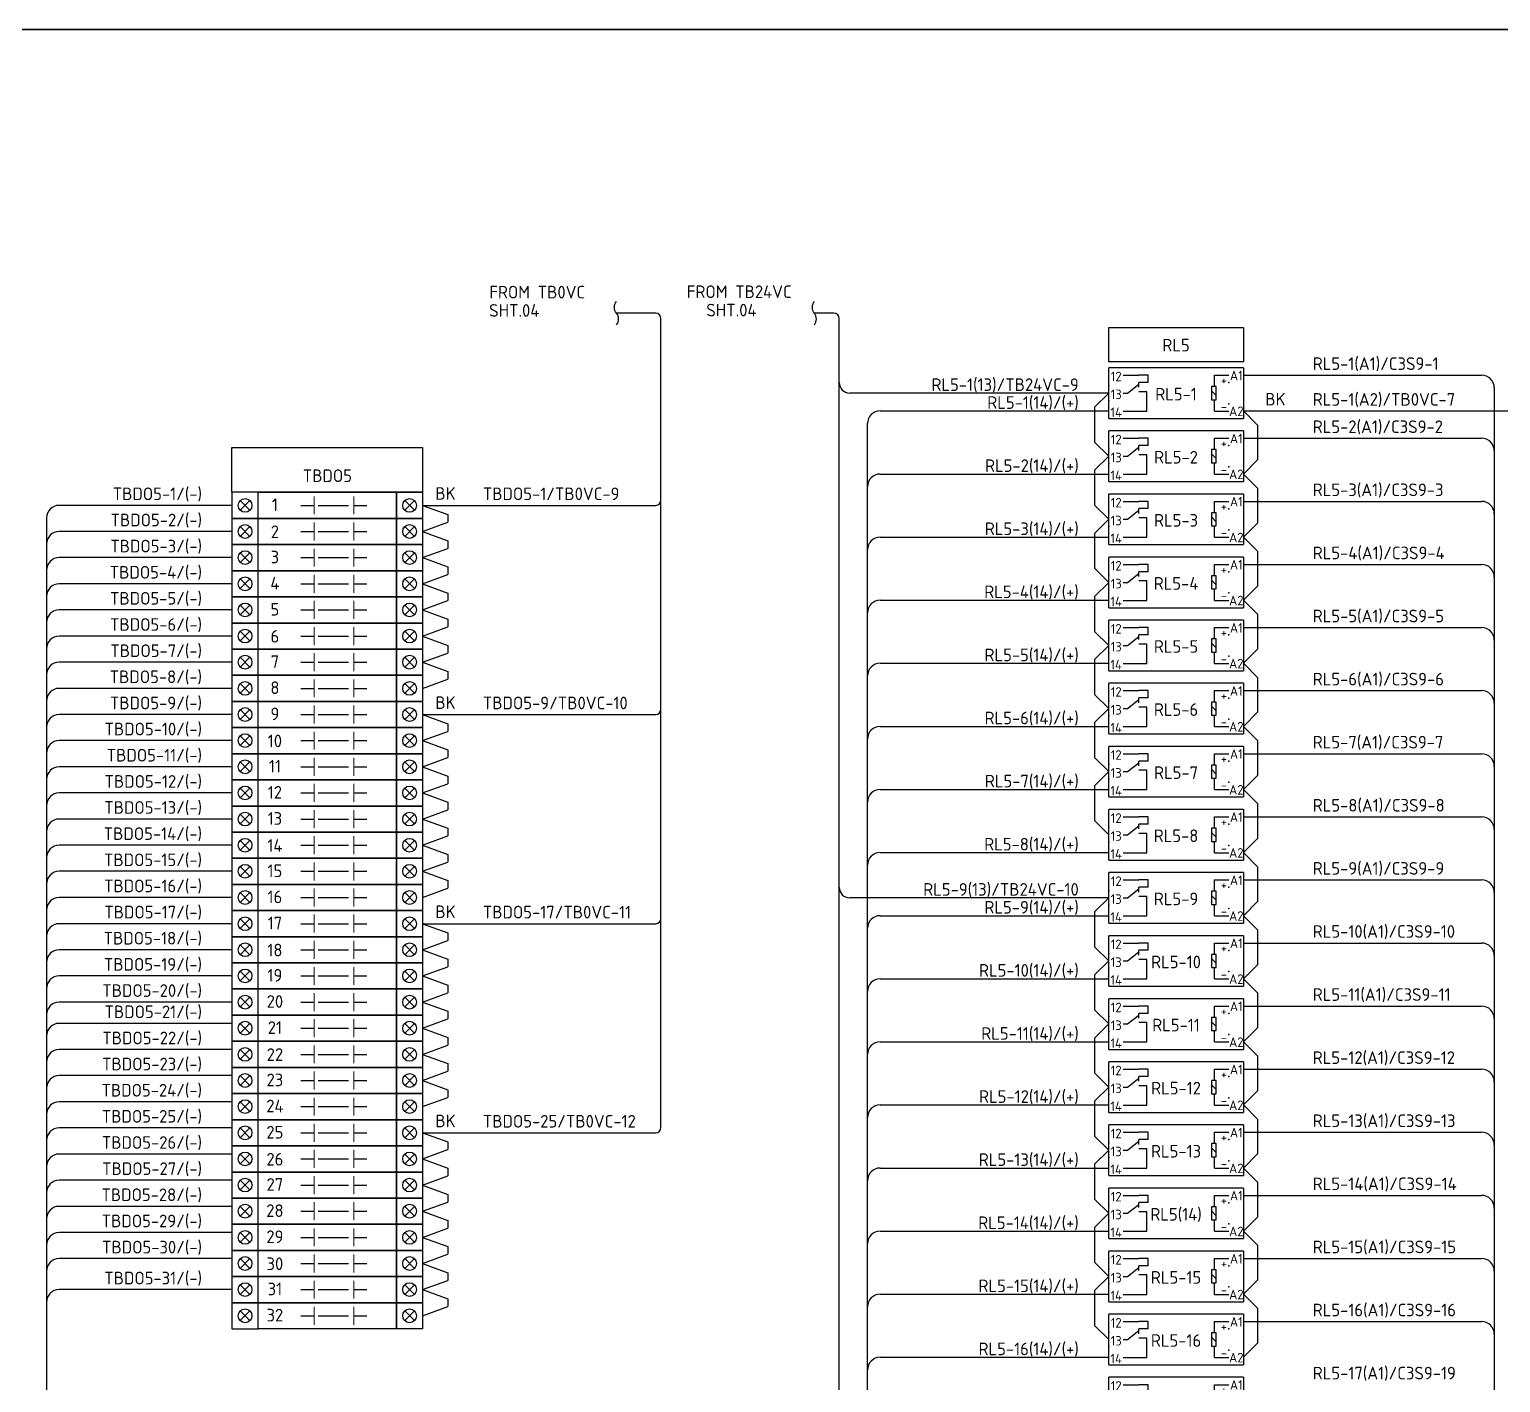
# Model space of a CAD drawing. Header units: inches. Extents: x 579627 to 667544, y 458630 to 507164.
# Drawn here: x 651173 to 652572, y 491325 to 492612 of the extents above; entities that cross this region are included whole.
import ezdxf
from ezdxf.enums import TextEntityAlignment as Align

# ---------------------------------------------------------------- set-up
doc = ezdxf.new("R2010")
doc.units = ezdxf.units.IN
doc.header["$MEASUREMENT"] = 0
doc.layers.add('HELPPOINT', color=7, linetype='Continuous')
doc.layers.add('power', color=7, linetype='Continuous')
doc.styles.add('HTX11', font='O8111901')
doc.styles.add('ISO3098B', font='ISO3098B.shx')

# ---------------------------------------------------------------- blocks, each defined once
blk = doc.blocks.new('TPA')
at = {"layer": 'HELPPOINT', "color": 4, "lineweight": 35}
blk.add_line((562706.8, 505019.3), (567131, 505019.3), dxfattribs=at)
blk.add_line((562706.8, 505019.3), (567131, 505019.3), dxfattribs=at)
at = {"style": 'HTX11'}
for tag, p in [('A', (566704.3, 502037.1)), ('B', (567038.2, 501963.3))]:
    blk.add_attdef(tag, text='', height=16.8, dxfattribs=at).set_placement(p, align=Align.MIDDLE_CENTER)
blk = doc.blocks.new('700RL')
at = {"color": 1}
for p, q in [((625568.7, 491781.9), (625568.7, 491830)), ((625696.8, 491830), (625568.7, 491830)), ((625568.7, 491781.9), (625568.7, 491830)), ((625582.5, 491823), (625597.4, 491823)), ((625606.3, 491823), (625597.4, 491823)), ((625606.3, 491816.1), (625606.3, 491823)), ((625669.2, 491823), (625682.9, 491823)), ((625669.2, 491812.2), (625669.2, 491823)), ((625696.8, 491830), (625696.8, 491781.9)), ((625582.5, 491806), (625586.6, 491806)), ((625586.6, 491806), (625597.4, 491814.5)), ((625606.3, 491816.1), (625597.4, 491816.1)), ((625597.4, 491811.5), (625597.4, 491816.1)), ((625604.9, 491807.3), (625597.4, 491807.3)), ((625604.9, 491788.9), (625604.9, 491807.3)), ((625666.4, 491808.2), (625670.9, 491803.7)), ((625669.2, 491788.9), (625669.2, 491799.7)), ((625568.7, 491781.9), (625696.8, 491781.9)), ((625582.5, 491788.9), (625604.9, 491788.9)), ((625669.2, 491788.9), (625682.9, 491788.9))]:
    blk.add_line(p, q, dxfattribs=at)
blk.add_lwpolyline([(625670.9, 491799.7), (625670.9, 491812.2), (625666.4, 491812.2), (625666.4, 491799.7)], close=True, dxfattribs=at)
for p in [(625568.7, 491813), (625682.9, 491816), (625568.7, 491799), (625682.9, 491795.9)]:
    blk.add_point(p, dxfattribs=at)
at = {"color": 1, "style": 'ISO3098B'}
for s, p in [('12', (625575.8, 491821.8)), ('+', (625678.2, 491818.4)), ('+', (625678.2, 491818.4)), ('A1', (625690, 491822.7)), ('13', (625575.8, 491804.8)), ('14', (625575.8, 491787.8)), ('-', (625678.2, 491793.3)), ('A2', (625690, 491788.7))]:
    blk.add_text(s, height=9.12, dxfattribs=at).set_placement(p, align=Align.MIDDLE)

msp = doc.modelspace()

# ---------------------------------------------------------------- linework, layer by layer
at = {"color": 0}
for p, q in [((651768.3, 492342), (651731, 492342)), ((651773.3, 491567.5), (651773.3, 492337)), ((652327.1, 492249), (652340.5, 492235.6)), ((652327.1, 492249), (652599.6, 492249)), ((652340.5, 492235.6), (652340.5, 492202.4)), ((652327.1, 492189), (652340.5, 492202.4)), ((652327.1, 492189), (652340.5, 492175.6)), ((652340.5, 492175.6), (652340.5, 492142.4)), ((651365.4, 492159.2), (651201.1, 492159.2)), ((651382.5, 492163.8), (651373.2, 492154.6)), ((651373.2, 492163.8), (651382.5, 492154.6)), ((651431, 492159.2), (651443.5, 492159.2)), ((651447.5, 492159.2), (651476.1, 492159.2)), ((651481.1, 492159.2), (651493.6, 492159.2)), ((651529.7, 492163.8), (651538.9, 492154.6)), ((651538.9, 492163.8), (651529.7, 492154.6)), ((651546.7, 492159.2), (651768.3, 492159.2)), ((651546.7, 492159.2), (651570.5, 492150.4)), ((651189.1, 492147.2), (651189.1, 490574.1)), ((651546.7, 492134.4), (651570.5, 492143.2)), ((651570.5, 492150.4), (651570.5, 492143.2)), ((652327.1, 492129), (652340.5, 492142.4)), ((651365.4, 492134.4), (651201.1, 492134.4)), ((651382.5, 492139), (651373.2, 492129.7)), ((651373.2, 492139), (651382.5, 492129.7)), ((651431, 492134.4), (651443.5, 492134.4)), ((651447.5, 492134.4), (651476.1, 492134.4)), ((651481.1, 492134.4), (651493.6, 492134.4)), ((651529.7, 492139), (651538.9, 492129.7)), ((651538.9, 492139), (651529.7, 492129.7)), ((651546.7, 492134.4), (651570.5, 492125.6)), ((651570.5, 492125.6), (651570.5, 492118.3)), ((652327.1, 492129), (652340.5, 492115.6)), ((651382.5, 492114.1), (651373.2, 492104.9)), ((651373.2, 492114.1), (651382.5, 492104.9)), ((651529.7, 492114.1), (651538.9, 492104.9)), ((651538.9, 492114.1), (651529.7, 492104.9)), ((651546.7, 492109.5), (651570.5, 492118.3)), ((652340.5, 492115.6), (652340.5, 492082.4)), ((651365.4, 492109.5), (651201.1, 492109.5)), ((651431, 492109.5), (651443.5, 492109.5)), ((651447.5, 492109.5), (651476.1, 492109.5)), ((651481.1, 492109.5), (651493.6, 492109.5)), ((651546.7, 492109.5), (651570.5, 492100.7)), ((651570.5, 492100.7), (651570.5, 492093.4)), ((651365.4, 492084.6), (651201.1, 492084.6)), ((651382.5, 492089.3), (651373.2, 492080)), ((651373.2, 492089.3), (651382.5, 492080)), ((651431, 492084.6), (651443.5, 492084.6)), ((651447.5, 492084.6), (651476.1, 492084.6)), ((651481.1, 492084.6), (651493.6, 492084.6)), ((651529.7, 492089.3), (651538.9, 492080)), ((651538.9, 492089.3), (651529.7, 492080)), ((651546.7, 492084.6), (651570.5, 492093.4)), ((651546.7, 492084.6), (651570.5, 492075.8)), ((651570.5, 492075.8), (651570.5, 492068.6)), ((652327.1, 492069), (652340.5, 492082.4)), ((651365.4, 492059.8), (651201.1, 492059.8)), ((651382.5, 492064.4), (651373.2, 492055.1)), ((651373.2, 492064.4), (651382.5, 492055.1)), ((651431, 492059.8), (651443.5, 492059.8)), ((651447.5, 492059.8), (651476.1, 492059.8)), ((651481.1, 492059.8), (651493.6, 492059.8)), ((651529.7, 492064.4), (651538.9, 492055.1)), ((651538.9, 492064.4), (651529.7, 492055.1)), ((651546.7, 492059.8), (651570.5, 492068.6)), ((651546.7, 492059.8), (651570.5, 492051)), ((652327.1, 492069), (652340.5, 492055.6)), ((652340.5, 492055.6), (652340.5, 492022.4)), ((651546.7, 492034.9), (651570.5, 492043.7)), ((651570.5, 492051), (651570.5, 492043.7)), ((651365.4, 492034.9), (651201.1, 492034.9)), ((651382.5, 492039.5), (651373.2, 492030.3)), ((651373.2, 492039.5), (651382.5, 492030.3)), ((651431, 492034.9), (651443.5, 492034.9)), ((651447.5, 492034.9), (651476.1, 492034.9)), ((651481.1, 492034.9), (651493.6, 492034.9)), ((651529.7, 492039.5), (651538.9, 492030.3)), ((651538.9, 492039.5), (651529.7, 492030.3)), ((651546.7, 492034.9), (651570.5, 492026.1)), ((651382.5, 492014.7), (651373.2, 492005.4)), ((651373.2, 492014.7), (651382.5, 492005.4)), ((651529.7, 492014.7), (651538.9, 492005.4)), ((651538.9, 492014.7), (651529.7, 492005.4)), ((651546.7, 492010.1), (651570.5, 492018.8)), ((651570.5, 492026.1), (651570.5, 492018.8)), ((652327.1, 492009), (652340.5, 492022.4)), ((651365.4, 492010.1), (651201.1, 492010.1)), ((651431, 492010.1), (651443.5, 492010.1)), ((651447.5, 492010.1), (651476.1, 492010.1)), ((651481.1, 492010.1), (651493.6, 492010.1)), ((651546.7, 492010.1), (651570.5, 492001.3)), ((651570.5, 492001.3), (651570.5, 491994)), ((652327.1, 492009), (652340.5, 491995.6)), ((651382.5, 491989.8), (651373.2, 491980.6)), ((651373.2, 491989.8), (651382.5, 491980.6)), ((651529.7, 491989.8), (651538.9, 491980.6)), ((651538.9, 491989.8), (651529.7, 491980.6)), ((651546.7, 491985.2), (651570.5, 491994)), ((652340.5, 491995.6), (652340.5, 491962.4)), ((651365.4, 491985.2), (651201.1, 491985.2)), ((651431, 491985.2), (651443.5, 491985.2)), ((651447.5, 491985.2), (651476.1, 491985.2)), ((651481.1, 491985.2), (651493.6, 491985.2)), ((651365.4, 491960.3), (651201.1, 491960.3)), ((651382.5, 491965), (651373.2, 491955.7)), ((651373.2, 491965), (651382.5, 491955.7)), ((651431, 491960.3), (651443.5, 491960.3)), ((651447.5, 491960.3), (651476.1, 491960.3)), ((651481.1, 491960.3), (651493.6, 491960.3)), ((651529.7, 491965), (651538.9, 491955.7)), ((651538.9, 491965), (651529.7, 491955.7)), ((651546.7, 491960.3), (651570.5, 491951.5)), ((651546.7, 491960.3), (651768.3, 491960.3)), ((652327.1, 491949), (652340.5, 491962.4)), ((651546.7, 491935.5), (651570.5, 491944.3)), ((651570.5, 491951.5), (651570.5, 491944.3)), ((652327.1, 491949), (652340.5, 491935.6)), ((651365.4, 491935.5), (651201.1, 491935.5)), ((651382.5, 491940.1), (651373.2, 491930.8)), ((651373.2, 491940.1), (651382.5, 491930.8)), ((651431, 491935.5), (651443.5, 491935.5)), ((651447.5, 491935.5), (651476.1, 491935.5)), ((651481.1, 491935.5), (651493.6, 491935.5)), ((651529.7, 491940.1), (651538.9, 491930.8)), ((651538.9, 491940.1), (651529.7, 491930.8)), ((651546.7, 491935.5), (651570.5, 491926.7)), ((652340.5, 491935.6), (652340.5, 491902.4)), ((651546.7, 491910.6), (651570.5, 491919.4)), ((651570.5, 491926.7), (651570.5, 491919.4)), ((651365.4, 491910.6), (651201.1, 491910.6)), ((651382.5, 491915.2), (651373.2, 491906)), ((651373.2, 491915.2), (651382.5, 491906)), ((651431, 491910.6), (651443.5, 491910.6)), ((651447.5, 491910.6), (651476.1, 491910.6)), ((651481.1, 491910.6), (651493.6, 491910.6)), ((651529.7, 491915.2), (651538.9, 491906)), ((651538.9, 491915.2), (651529.7, 491906)), ((651546.7, 491910.6), (651570.5, 491901.8)), ((651570.5, 491901.8), (651570.5, 491894.5)), ((652327.1, 491889), (652340.5, 491902.4)), ((651382.5, 491890.4), (651373.2, 491881.1)), ((651373.2, 491890.4), (651382.5, 491881.1)), ((651529.7, 491890.4), (651538.9, 491881.1)), ((651538.9, 491890.4), (651529.7, 491881.1)), ((651546.7, 491885.7), (651570.5, 491894.5)), ((652327.1, 491889), (652340.5, 491875.6)), ((651365.4, 491885.7), (651201.1, 491885.7)), ((651431, 491885.7), (651443.5, 491885.7)), ((651447.5, 491885.7), (651476.1, 491885.7)), ((651481.1, 491885.7), (651493.6, 491885.7)), ((651546.7, 491885.7), (651570.5, 491877)), ((651570.5, 491877), (651570.5, 491869.7)), ((652340.5, 491875.6), (652340.5, 491842.4)), ((651365.4, 491860.9), (651201.1, 491860.9)), ((651382.5, 491865.5), (651373.2, 491856.3)), ((651373.2, 491865.5), (651382.5, 491856.3)), ((651431, 491860.9), (651443.5, 491860.9)), ((651447.5, 491860.9), (651476.1, 491860.9)), ((651481.1, 491860.9), (651493.6, 491860.9)), ((651529.7, 491865.5), (651538.9, 491856.3)), ((651538.9, 491865.5), (651529.7, 491856.3)), ((651546.7, 491860.9), (651570.5, 491869.7)), ((651546.7, 491860.9), (651570.5, 491852.1)), ((651570.5, 491852.1), (651570.5, 491844.8)), ((651365.4, 491836), (651201.1, 491836)), ((651382.5, 491840.6), (651373.2, 491831.4)), ((651373.2, 491840.6), (651382.5, 491831.4)), ((651431, 491836), (651443.5, 491836)), ((651447.5, 491836), (651476.1, 491836)), ((651481.1, 491836), (651493.6, 491836)), ((651529.7, 491840.6), (651538.9, 491831.4)), ((651538.9, 491840.6), (651529.7, 491831.4)), ((651546.7, 491836), (651570.5, 491844.8)), ((651546.7, 491836), (651570.5, 491827.2)), ((652327.1, 491829), (652340.5, 491842.4)), ((651546.7, 491811.2), (651570.5, 491819.9)), ((651570.5, 491827.2), (651570.5, 491819.9)), ((652327.1, 491829), (652340.5, 491815.6)), ((651365.4, 491811.2), (651201.1, 491811.2)), ((651382.5, 491815.8), (651373.2, 491806.5)), ((651373.2, 491815.8), (651382.5, 491806.5)), ((651431, 491811.2), (651443.5, 491811.2)), ((651447.5, 491811.2), (651476.1, 491811.2)), ((651481.1, 491811.2), (651493.6, 491811.2)), ((651529.7, 491815.8), (651538.9, 491806.5)), ((651538.9, 491815.8), (651529.7, 491806.5)), ((651546.7, 491811.2), (651570.5, 491802.4)), ((652340.5, 491815.6), (652340.5, 491782.4)), ((651382.5, 491790.9), (651373.2, 491781.7)), ((651373.2, 491790.9), (651382.5, 491781.7)), ((651529.7, 491790.9), (651538.9, 491781.7)), ((651538.9, 491790.9), (651529.7, 491781.7)), ((651546.7, 491786.3), (651570.5, 491795.1)), ((651570.5, 491802.4), (651570.5, 491795.1)), ((651365.4, 491786.3), (651201.1, 491786.3)), ((651431, 491786.3), (651443.5, 491786.3)), ((651447.5, 491786.3), (651476.1, 491786.3)), ((651481.1, 491786.3), (651493.6, 491786.3)), ((652327.1, 491769), (652340.5, 491782.4)), ((651382.5, 491766.1), (651373.2, 491756.8)), ((651373.2, 491766.1), (651382.5, 491756.8)), ((651529.7, 491766.1), (651538.9, 491756.8)), ((651538.9, 491766.1), (651529.7, 491756.8)), ((652327.1, 491769), (652340.5, 491755.6)), ((651365.4, 491761.4), (651201.1, 491761.4)), ((651431, 491761.4), (651443.5, 491761.4)), ((651447.5, 491761.4), (651476.1, 491761.4)), ((651481.1, 491761.4), (651493.6, 491761.4)), ((651546.7, 491761.4), (651570.5, 491752.6)), ((651546.7, 491761.4), (651768.3, 491761.4)), ((651570.5, 491752.6), (651570.5, 491745.4)), ((652340.5, 491755.6), (652340.5, 491722.4)), ((651365.4, 491736.6), (651201.1, 491736.6)), ((651382.5, 491741.2), (651373.2, 491731.9)), ((651373.2, 491741.2), (651382.5, 491731.9)), ((651431, 491736.6), (651443.5, 491736.6)), ((651447.5, 491736.6), (651476.1, 491736.6)), ((651481.1, 491736.6), (651493.6, 491736.6)), ((651529.7, 491741.2), (651538.9, 491731.9)), ((651538.9, 491741.2), (651529.7, 491731.9)), ((651546.7, 491736.6), (651570.5, 491745.4)), ((651546.7, 491736.6), (651570.5, 491727.8)), ((651546.7, 491711.7), (651570.5, 491720.5)), ((651570.5, 491727.8), (651570.5, 491720.5)), ((652327.1, 491709), (652340.5, 491722.4)), ((651365.4, 491711.7), (651201.1, 491711.7)), ((651382.5, 491716.3), (651373.2, 491707.1)), ((651373.2, 491716.3), (651382.5, 491707.1)), ((651431, 491711.7), (651443.5, 491711.7)), ((651447.5, 491711.7), (651476.1, 491711.7)), ((651481.1, 491711.7), (651493.6, 491711.7)), ((651529.7, 491716.3), (651538.9, 491707.1)), ((651538.9, 491716.3), (651529.7, 491707.1)), ((651546.7, 491711.7), (651570.5, 491702.9)), ((652327.1, 491709), (652340.5, 491695.6)), ((651546.7, 491686.8), (651570.5, 491695.6)), ((651570.5, 491702.9), (651570.5, 491695.6)), ((652340.5, 491695.6), (652340.5, 491662.4)), ((651365.4, 491686.8), (651201.1, 491686.8)), ((651382.5, 491691.5), (651373.2, 491682.2)), ((651373.2, 491691.5), (651382.5, 491682.2)), ((651431, 491686.8), (651443.5, 491686.8)), ((651447.5, 491686.8), (651476.1, 491686.8)), ((651481.1, 491686.8), (651493.6, 491686.8)), ((651529.7, 491691.5), (651538.9, 491682.2)), ((651538.9, 491691.5), (651529.7, 491682.2)), ((651546.7, 491686.8), (651570.5, 491678.1)), ((651570.5, 491678.1), (651570.5, 491670.8)), ((651365.4, 491666.6), (651201.1, 491666.6)), ((651382.5, 491666.6), (651373.2, 491657.4)), ((651373.2, 491666.6), (651382.5, 491657.4)), ((651529.7, 491666.6), (651538.9, 491657.4)), ((651538.9, 491666.6), (651529.7, 491657.4)), ((651546.7, 491662), (651570.5, 491670.8)), ((651431, 491662), (651443.5, 491662)), ((651447.5, 491662), (651476.1, 491662)), ((651481.1, 491662), (651493.6, 491662)), ((651546.7, 491662), (651570.5, 491653.2)), ((651570.5, 491653.2), (651570.5, 491645.9)), ((652327.1, 491649), (652340.5, 491662.4)), ((651365.4, 491641.8), (651201.1, 491641.8)), ((651382.5, 491641.8), (651373.2, 491632.5)), ((651373.2, 491641.8), (651382.5, 491632.5)), ((651431, 491637.1), (651443.5, 491637.1)), ((651447.5, 491637.1), (651476.1, 491637.1)), ((651481.1, 491637.1), (651493.6, 491637.1)), ((651529.7, 491641.8), (651538.9, 491632.5)), ((651538.9, 491641.8), (651529.7, 491632.5)), ((651546.7, 491637.1), (651570.5, 491645.9)), ((651546.7, 491637.1), (651570.5, 491628.3)), ((652327.1, 491649), (652340.5, 491635.6)), ((651570.5, 491628.3), (651570.5, 491621.1)), ((652340.5, 491635.6), (652340.5, 491602.4)), ((651365.4, 491616.9), (651201.1, 491616.9)), ((651382.5, 491616.9), (651373.2, 491607.6)), ((651373.2, 491616.9), (651382.5, 491607.6)), ((651431, 491612.3), (651443.5, 491612.3)), ((651447.5, 491612.3), (651476.1, 491612.3)), ((651481.1, 491612.3), (651493.6, 491612.3)), ((651529.7, 491616.9), (651538.9, 491607.6)), ((651538.9, 491616.9), (651529.7, 491607.6)), ((651546.7, 491612.3), (651570.5, 491621.1)), ((651546.7, 491612.3), (651570.5, 491603.5)), ((651546.7, 491587.4), (651570.5, 491596.2)), ((651570.5, 491603.5), (651570.5, 491596.2)), ((652327.1, 491589), (652340.5, 491602.4)), ((651365.4, 491592), (651201.1, 491592)), ((651382.5, 491592), (651373.2, 491582.8)), ((651373.2, 491592), (651382.5, 491582.8)), ((651431, 491587.4), (651443.5, 491587.4)), ((651447.5, 491587.4), (651476.1, 491587.4)), ((651481.1, 491587.4), (651493.6, 491587.4)), ((651529.7, 491592), (651538.9, 491582.8)), ((651538.9, 491592), (651529.7, 491582.8)), ((652327.1, 491589), (652340.5, 491575.6)), ((651365.4, 491567.2), (651201.1, 491567.2)), ((651382.5, 491567.2), (651373.2, 491557.9)), ((651373.2, 491567.2), (651382.5, 491557.9)), ((651529.7, 491567.2), (651538.9, 491557.9)), ((651538.9, 491567.2), (651529.7, 491557.9)), ((652340.5, 491575.6), (652340.5, 491542.4)), ((651431, 491562.5), (651443.5, 491562.5)), ((651447.5, 491562.5), (651476.1, 491562.5)), ((651481.1, 491562.5), (651493.6, 491562.5)), ((651546.7, 491562.5), (651570.5, 491553.8)), ((651546.7, 491562.5), (651768.3, 491562.5)), ((651570.5, 491553.8), (651570.5, 491546.5)), ((651365.4, 491542.3), (651201.1, 491542.3)), ((651382.5, 491542.3), (651373.2, 491533.1)), ((651373.2, 491542.3), (651382.5, 491533.1)), ((651529.7, 491542.3), (651538.9, 491533.1)), ((651538.9, 491542.3), (651529.7, 491533.1)), ((651546.7, 491537.7), (651570.5, 491546.5)), ((652327.1, 491529), (652340.5, 491542.4)), ((651431, 491537.7), (651443.5, 491537.7)), ((651447.5, 491537.7), (651476.1, 491537.7)), ((651481.1, 491537.7), (651493.6, 491537.7)), ((651546.7, 491537.7), (651570.5, 491528.9)), ((651570.5, 491528.9), (651570.5, 491521.6)), ((652327.1, 491529), (652340.5, 491515.6)), ((651365.4, 491517.4), (651201.1, 491517.4)), ((651382.5, 491517.4), (651373.2, 491508.2)), ((651373.2, 491517.4), (651382.5, 491508.2)), ((651431, 491512.8), (651443.5, 491512.8)), ((651447.5, 491512.8), (651476.1, 491512.8)), ((651481.1, 491512.8), (651493.6, 491512.8)), ((651529.7, 491517.4), (651538.9, 491508.2)), ((651538.9, 491517.4), (651529.7, 491508.2)), ((651546.7, 491512.8), (651570.5, 491521.6)), ((651546.7, 491512.8), (651570.5, 491504)), ((652340.5, 491515.6), (652340.5, 491482.4)), ((651546.7, 491488), (651570.5, 491496.7)), ((651570.5, 491504), (651570.5, 491496.7)), ((651365.4, 491492.6), (651201.1, 491492.6)), ((651382.5, 491492.6), (651373.2, 491483.3)), ((651373.2, 491492.6), (651382.5, 491483.3)), ((651431, 491488), (651443.5, 491488)), ((651447.5, 491488), (651476.1, 491488)), ((651481.1, 491488), (651493.6, 491488)), ((651529.7, 491492.6), (651538.9, 491483.3)), ((651538.9, 491492.6), (651529.7, 491483.3)), ((651546.7, 491488), (651570.5, 491479.2)), ((652327.1, 491469), (652340.5, 491482.4)), ((651546.7, 491463.1), (651570.5, 491471.9)), ((651570.5, 491479.2), (651570.5, 491471.9)), ((652327.1, 491469), (652340.5, 491455.6)), ((651365.4, 491467.7), (651201.1, 491467.7)), ((651382.5, 491467.7), (651373.2, 491458.5)), ((651373.2, 491467.7), (651382.5, 491458.5)), ((651431, 491463.1), (651443.5, 491463.1)), ((651447.5, 491463.1), (651476.1, 491463.1)), ((651481.1, 491463.1), (651493.6, 491463.1)), ((651529.7, 491467.7), (651538.9, 491458.5)), ((651538.9, 491467.7), (651529.7, 491458.5)), ((651546.7, 491463.1), (651570.5, 491454.3)), ((651570.5, 491454.3), (651570.5, 491447)), ((652340.5, 491455.6), (652340.5, 491422.4)), ((651365.4, 491442.9), (651201.1, 491442.9)), ((651382.5, 491442.9), (651373.2, 491433.6)), ((651373.2, 491442.9), (651382.5, 491433.6)), ((651529.7, 491442.9), (651538.9, 491433.6)), ((651538.9, 491442.9), (651529.7, 491433.6)), ((651546.7, 491438.2), (651570.5, 491447)), ((651431, 491438.2), (651443.5, 491438.2)), ((651447.5, 491438.2), (651476.1, 491438.2)), ((651481.1, 491438.2), (651493.6, 491438.2)), ((651546.7, 491438.2), (651570.5, 491429.4)), ((651570.5, 491429.4), (651570.5, 491422.2)), ((651365.4, 491413.4), (651201.1, 491413.4)), ((651382.5, 491418), (651373.2, 491408.7)), ((651373.2, 491418), (651382.5, 491408.7)), ((651431, 491413.4), (651443.5, 491413.4)), ((651447.5, 491413.4), (651476.1, 491413.4)), ((651481.1, 491413.4), (651493.6, 491413.4)), ((651529.7, 491418), (651538.9, 491408.7)), ((651538.9, 491418), (651529.7, 491408.7)), ((651546.7, 491413.4), (651570.5, 491422.2)), ((651546.7, 491413.4), (651570.5, 491404.6)), ((652327.1, 491409), (652340.5, 491422.4)), ((651570.5, 491404.6), (651570.5, 491397.3)), ((652327.1, 491409), (652340.5, 491395.6)), ((651382.5, 491393.1), (651373.2, 491383.9)), ((651373.2, 491393.1), (651382.5, 491383.9)), ((651431, 491388.5), (651443.5, 491388.5)), ((651447.5, 491388.5), (651476.1, 491388.5)), ((651481.1, 491388.5), (651493.6, 491388.5)), ((651529.7, 491393.1), (651538.9, 491383.9)), ((651538.9, 491393.1), (651529.7, 491383.9)), ((651546.7, 491388.5), (651570.5, 491397.3)), ((652340.5, 491395.6), (652340.5, 491362.4)), ((652327.1, 491349), (652340.5, 491362.4))]:
    msp.add_line(p, q, dxfattribs=at)
at = {"color": 1}
for p, q in [((651937.8, 492342), (651919.2, 492342)), ((651942.8, 492276), (651942.8, 492337)), ((651942.8, 490836), (651942.8, 492337)), ((652199.1, 492266), (651952.8, 492266)), ((652199.1, 492266), (652185.7, 492252.6)), ((652185.7, 492252.6), (652185.7, 492219.4)), ((652199.1, 492206), (652185.7, 492219.4)), ((652199.1, 492206), (652185.7, 492192.6)), ((652185.7, 492192.6), (652185.7, 492159.4)), ((652199.1, 492146), (652185.7, 492159.4)), ((652199.1, 492146), (652185.7, 492132.6)), ((652185.7, 492132.6), (652185.7, 492099.4)), ((652199.1, 492086), (652185.7, 492099.4)), ((652199.1, 492086), (652185.7, 492072.6)), ((652185.7, 492072.6), (652185.7, 492039.4)), ((652199.1, 492026), (652185.7, 492039.4)), ((652199.1, 492026), (652185.7, 492012.6)), ((652185.7, 492012.6), (652185.7, 491979.4)), ((652199.1, 491966), (652185.7, 491979.4)), ((652199.1, 491966), (652185.7, 491952.6)), ((652185.7, 491952.6), (652185.7, 491919.4)), ((652199.1, 491906), (652185.7, 491919.4)), ((652199.1, 491906), (652185.7, 491892.6)), ((652185.7, 491892.6), (652185.7, 491859.4)), ((652199.1, 491846), (652185.7, 491859.4)), ((652199.1, 491786), (651952.8, 491786)), ((652199.1, 491786), (652185.7, 491772.6)), ((652185.7, 491772.6), (652185.7, 491739.4)), ((652199.1, 491726), (652185.7, 491739.4)), ((652199.1, 491726), (652185.7, 491712.6)), ((652185.7, 491712.6), (652185.7, 491679.4)), ((652199.1, 491666), (652185.7, 491679.4)), ((652199.1, 491666), (652185.7, 491652.6)), ((652185.7, 491652.6), (652185.7, 491619.4)), ((652199.1, 491606), (652185.7, 491619.4)), ((652199.1, 491606), (652185.7, 491592.6)), ((652185.7, 491592.6), (652185.7, 491559.4)), ((652199.1, 491546), (652185.7, 491559.4)), ((652199.1, 491546), (652185.7, 491532.6)), ((652185.7, 491532.6), (652185.7, 491499.4)), ((652199.1, 491486), (652185.7, 491499.4)), ((652199.1, 491486), (652185.7, 491472.6)), ((652185.7, 491472.6), (652185.7, 491439.4)), ((652199.1, 491426), (652185.7, 491439.4)), ((652199.1, 491426), (652185.7, 491412.6)), ((652185.7, 491412.6), (652185.7, 491379.4)), ((652199.1, 491366), (652185.7, 491379.4))]:
    msp.add_line(p, q, dxfattribs=at)
at = {"color": 4}
for p, q in [((652327.1, 492283), (652553.7, 492283)), ((652565.7, 492271), (652565.7, 490282.1)), ((651981.7, 492249), (652199.1, 492249)), ((651969.7, 490282.1), (651969.7, 492237)), ((652327.1, 492223), (652553.7, 492223)), ((651981.7, 492189), (652199.1, 492189)), ((652327.1, 492163), (652553.7, 492163)), ((651981.7, 492129), (652199.1, 492129)), ((652327.1, 492103), (652553.7, 492103)), ((651981.7, 492069), (652199.1, 492069)), ((652327.1, 492043), (652553.7, 492043)), ((651981.7, 492009), (652199.1, 492009)), ((652327.1, 491983), (652553.7, 491983)), ((651981.7, 491949), (652199.1, 491949)), ((652327.1, 491923), (652553.7, 491923)), ((651981.7, 491889), (652199.1, 491889)), ((652327.1, 491863), (652553.7, 491863)), ((651981.7, 491829), (652199.1, 491829)), ((652327.1, 491803), (652553.7, 491803)), ((651981.7, 491769), (652199.1, 491769)), ((652327.1, 491743), (652553.7, 491743)), ((651981.7, 491709), (652199.1, 491709)), ((652327.1, 491683), (652553.7, 491683)), ((651981.7, 491649), (652199.1, 491649)), ((652327.1, 491623), (652553.7, 491623)), ((651981.7, 491589), (652199.1, 491589)), ((652327.1, 491563), (652553.7, 491563)), ((651981.7, 491529), (652199.1, 491529)), ((652327.1, 491503), (652553.7, 491503)), ((651981.7, 491469), (652199.1, 491469)), ((652327.1, 491443), (652553.7, 491443)), ((651981.7, 491409), (652199.1, 491409)), ((652327.1, 491383), (652553.7, 491383)), ((651981.7, 491349), (652199.1, 491349))]:
    msp.add_line(p, q, dxfattribs=at)
at = {"color": 0, "lineweight": 9}
for p, q in [((651443.5, 492150.7), (651443.5, 492167.8)), ((651481.1, 492150.7), (651481.1, 492167.8)), ((651443.5, 492125.8), (651443.5, 492142.9)), ((651481.1, 492125.8), (651481.1, 492142.9)), ((651443.5, 492101), (651443.5, 492118)), ((651481.1, 492101), (651481.1, 492118)), ((651443.5, 492076.1), (651443.5, 492093.2)), ((651481.1, 492076.1), (651481.1, 492093.2)), ((651443.5, 492051.2), (651443.5, 492068.3)), ((651481.1, 492051.2), (651481.1, 492068.3)), ((651443.5, 492026.4), (651443.5, 492043.4)), ((651481.1, 492026.4), (651481.1, 492043.4)), ((651443.5, 492001.5), (651443.5, 492018.6)), ((651481.1, 492001.5), (651481.1, 492018.6)), ((651443.5, 491976.7), (651443.5, 491993.7)), ((651481.1, 491976.7), (651481.1, 491993.7)), ((651443.5, 491951.8), (651443.5, 491968.9)), ((651481.1, 491951.8), (651481.1, 491968.9)), ((651443.5, 491926.9), (651443.5, 491944)), ((651481.1, 491926.9), (651481.1, 491944)), ((651443.5, 491902.1), (651443.5, 491919.1)), ((651481.1, 491902.1), (651481.1, 491919.1)), ((651443.5, 491877.2), (651443.5, 491894.3)), ((651481.1, 491877.2), (651481.1, 491894.3)), ((651443.5, 491852.3), (651443.5, 491869.4)), ((651481.1, 491852.3), (651481.1, 491869.4)), ((651443.5, 491827.5), (651443.5, 491844.6)), ((651481.1, 491827.5), (651481.1, 491844.6)), ((651443.5, 491802.6), (651443.5, 491819.7)), ((651481.1, 491802.6), (651481.1, 491819.7)), ((651443.5, 491777.8), (651443.5, 491794.8)), ((651481.1, 491777.8), (651481.1, 491794.8)), ((651443.5, 491752.9), (651443.5, 491770)), ((651481.1, 491752.9), (651481.1, 491770)), ((651443.5, 491728), (651443.5, 491745.1)), ((651481.1, 491728), (651481.1, 491745.1)), ((651443.5, 491703.2), (651443.5, 491720.2)), ((651481.1, 491703.2), (651481.1, 491720.2)), ((651443.5, 491678.3), (651443.5, 491695.4)), ((651481.1, 491678.3), (651481.1, 491695.4)), ((651443.5, 491653.5), (651443.5, 491670.5)), ((651481.1, 491653.5), (651481.1, 491670.5)), ((651443.5, 491628.6), (651443.5, 491645.7)), ((651481.1, 491628.6), (651481.1, 491645.7)), ((651443.5, 491603.7), (651443.5, 491620.8)), ((651481.1, 491603.7), (651481.1, 491620.8)), ((651443.5, 491578.9), (651443.5, 491595.9)), ((651481.1, 491578.9), (651481.1, 491595.9)), ((651443.5, 491554), (651443.5, 491571.1)), ((651481.1, 491554), (651481.1, 491571.1)), ((651443.5, 491529.1), (651443.5, 491546.2)), ((651481.1, 491529.1), (651481.1, 491546.2)), ((651443.5, 491504.3), (651443.5, 491521.3)), ((651481.1, 491504.3), (651481.1, 491521.3)), ((651443.5, 491479.4), (651443.5, 491496.5)), ((651481.1, 491479.4), (651481.1, 491496.5)), ((651443.5, 491454.6), (651443.5, 491471.6)), ((651481.1, 491454.6), (651481.1, 491471.6)), ((651443.5, 491429.7), (651443.5, 491446.8)), ((651481.1, 491429.7), (651481.1, 491446.8)), ((651443.5, 491404.8), (651443.5, 491421.9)), ((651481.1, 491404.8), (651481.1, 491421.9)), ((651443.5, 491380), (651443.5, 491397)), ((651481.1, 491380), (651481.1, 491397))]:
    msp.add_line(p, q, dxfattribs=at)
at = {"color": 0}
msp.add_lwpolyline([(651731, 492330.9, 0.351), (651731, 492342, -0.351), (651731, 492353.1, 2.081666)], format="xyb", dxfattribs=at)
at = {"color": 1}
msp.add_lwpolyline([(651919.2, 492330.9, 0.351), (651919.2, 492342, -0.351), (651919.2, 492353.1, 2.081666)], format="xyb", dxfattribs=at)
at = {"color": 2}
msp.add_lwpolyline([(652199.1, 492328.5), (652327.1, 492328.5), (652327.1, 492295.8), (652199.1, 492295.8)], close=True, dxfattribs=at)
at = {"color": 4}
msp.add_lwpolyline([(651365.4, 492214.1), (651546.7, 492214.1), (651546.7, 492171.7), (651365.4, 492171.7)], close=True, dxfattribs=at)
at = {"color": 0}
for points in [[(651390.3, 492171.7), (651365.4, 492171.7), (651365.4, 492146.8), (651390.3, 492146.8)], [(651390.3, 492171.7), (651521.9, 492171.7), (651521.9, 492146.8), (651390.3, 492146.8)], [(651521.9, 492171.7), (651546.7, 492171.7), (651546.7, 492146.8), (651521.9, 492146.8)], [(651390.3, 492146.8), (651365.4, 492146.8), (651365.4, 492121.9), (651390.3, 492121.9)], [(651390.3, 492146.8), (651521.9, 492146.8), (651521.9, 492121.9), (651390.3, 492121.9)], [(651521.9, 492146.8), (651546.7, 492146.8), (651546.7, 492121.9), (651521.9, 492121.9)], [(651390.3, 492121.9), (651365.4, 492121.9), (651365.4, 492097.1), (651390.3, 492097.1)], [(651390.3, 492121.9), (651521.9, 492121.9), (651521.9, 492097.1), (651390.3, 492097.1)], [(651521.9, 492121.9), (651546.7, 492121.9), (651546.7, 492097.1), (651521.9, 492097.1)], [(651390.3, 492097.1), (651365.4, 492097.1), (651365.4, 492072.2), (651390.3, 492072.2)], [(651390.3, 492097.1), (651521.9, 492097.1), (651521.9, 492072.2), (651390.3, 492072.2)], [(651521.9, 492097.1), (651546.7, 492097.1), (651546.7, 492072.2), (651521.9, 492072.2)], [(651390.3, 492072.2), (651365.4, 492072.2), (651365.4, 492047.3), (651390.3, 492047.3)], [(651390.3, 492072.2), (651521.9, 492072.2), (651521.9, 492047.3), (651390.3, 492047.3)], [(651521.9, 492072.2), (651546.7, 492072.2), (651546.7, 492047.3), (651521.9, 492047.3)], [(651390.3, 492047.3), (651365.4, 492047.3), (651365.4, 492022.5), (651390.3, 492022.5)], [(651390.3, 492047.3), (651521.9, 492047.3), (651521.9, 492022.5), (651390.3, 492022.5)], [(651521.9, 492047.3), (651546.7, 492047.3), (651546.7, 492022.5), (651521.9, 492022.5)], [(651390.3, 492022.5), (651365.4, 492022.5), (651365.4, 491997.6), (651390.3, 491997.6)], [(651390.3, 492022.5), (651521.9, 492022.5), (651521.9, 491997.6), (651390.3, 491997.6)], [(651521.9, 492022.5), (651546.7, 492022.5), (651546.7, 491997.6), (651521.9, 491997.6)], [(651390.3, 491997.6), (651365.4, 491997.6), (651365.4, 491972.8), (651390.3, 491972.8)], [(651390.3, 491997.6), (651521.9, 491997.6), (651521.9, 491972.8), (651390.3, 491972.8)], [(651521.9, 491997.6), (651546.7, 491997.6), (651546.7, 491972.8), (651521.9, 491972.8)], [(651390.3, 491972.8), (651365.4, 491972.8), (651365.4, 491947.9), (651390.3, 491947.9)], [(651390.3, 491972.8), (651521.9, 491972.8), (651521.9, 491947.9), (651390.3, 491947.9)], [(651521.9, 491972.8), (651546.7, 491972.8), (651546.7, 491947.9), (651521.9, 491947.9)], [(651390.3, 491947.9), (651365.4, 491947.9), (651365.4, 491923), (651390.3, 491923)], [(651390.3, 491947.9), (651521.9, 491947.9), (651521.9, 491923), (651390.3, 491923)], [(651521.9, 491947.9), (651546.7, 491947.9), (651546.7, 491923), (651521.9, 491923)], [(651390.3, 491923), (651365.4, 491923), (651365.4, 491898.2), (651390.3, 491898.2)], [(651390.3, 491923), (651521.9, 491923), (651521.9, 491898.2), (651390.3, 491898.2)], [(651521.9, 491923), (651546.7, 491923), (651546.7, 491898.2), (651521.9, 491898.2)], [(651390.3, 491898.2), (651365.4, 491898.2), (651365.4, 491873.3), (651390.3, 491873.3)], [(651390.3, 491898.2), (651521.9, 491898.2), (651521.9, 491873.3), (651390.3, 491873.3)], [(651521.9, 491898.2), (651546.7, 491898.2), (651546.7, 491873.3), (651521.9, 491873.3)], [(651390.3, 491873.3), (651365.4, 491873.3), (651365.4, 491848.5), (651390.3, 491848.5)], [(651390.3, 491873.3), (651521.9, 491873.3), (651521.9, 491848.5), (651390.3, 491848.5)], [(651521.9, 491873.3), (651546.7, 491873.3), (651546.7, 491848.5), (651521.9, 491848.5)], [(651390.3, 491848.5), (651365.4, 491848.5), (651365.4, 491823.6), (651390.3, 491823.6)], [(651390.3, 491848.5), (651521.9, 491848.5), (651521.9, 491823.6), (651390.3, 491823.6)], [(651521.9, 491848.5), (651546.7, 491848.5), (651546.7, 491823.6), (651521.9, 491823.6)], [(651390.3, 491823.6), (651365.4, 491823.6), (651365.4, 491798.7), (651390.3, 491798.7)], [(651390.3, 491823.6), (651521.9, 491823.6), (651521.9, 491798.7), (651390.3, 491798.7)], [(651521.9, 491823.6), (651546.7, 491823.6), (651546.7, 491798.7), (651521.9, 491798.7)], [(651390.3, 491798.7), (651365.4, 491798.7), (651365.4, 491773.9), (651390.3, 491773.9)], [(651390.3, 491798.7), (651521.9, 491798.7), (651521.9, 491773.9), (651390.3, 491773.9)], [(651521.9, 491798.7), (651546.7, 491798.7), (651546.7, 491773.9), (651521.9, 491773.9)], [(651390.3, 491773.9), (651365.4, 491773.9), (651365.4, 491749), (651390.3, 491749)], [(651390.3, 491773.9), (651521.9, 491773.9), (651521.9, 491749), (651390.3, 491749)], [(651521.9, 491773.9), (651546.7, 491773.9), (651546.7, 491749), (651521.9, 491749)], [(651390.3, 491749), (651365.4, 491749), (651365.4, 491724.1), (651390.3, 491724.1)], [(651390.3, 491749), (651521.9, 491749), (651521.9, 491724.1), (651390.3, 491724.1)], [(651521.9, 491749), (651546.7, 491749), (651546.7, 491724.1), (651521.9, 491724.1)], [(651390.3, 491724.1), (651365.4, 491724.1), (651365.4, 491699.3), (651390.3, 491699.3)], [(651390.3, 491724.1), (651521.9, 491724.1), (651521.9, 491699.3), (651390.3, 491699.3)], [(651521.9, 491724.1), (651546.7, 491724.1), (651546.7, 491699.3), (651521.9, 491699.3)], [(651390.3, 491699.3), (651365.4, 491699.3), (651365.4, 491674.4), (651390.3, 491674.4)], [(651390.3, 491699.3), (651521.9, 491699.3), (651521.9, 491674.4), (651390.3, 491674.4)], [(651521.9, 491699.3), (651546.7, 491699.3), (651546.7, 491674.4), (651521.9, 491674.4)], [(651390.3, 491674.4), (651365.4, 491674.4), (651365.4, 491649.6), (651390.3, 491649.6)], [(651390.3, 491674.4), (651521.9, 491674.4), (651521.9, 491649.6), (651390.3, 491649.6)], [(651521.9, 491674.4), (651546.7, 491674.4), (651546.7, 491649.6), (651521.9, 491649.6)], [(651390.3, 491649.6), (651365.4, 491649.6), (651365.4, 491624.7), (651390.3, 491624.7)], [(651390.3, 491649.6), (651521.9, 491649.6), (651521.9, 491624.7), (651390.3, 491624.7)], [(651521.9, 491649.6), (651546.7, 491649.6), (651546.7, 491624.7), (651521.9, 491624.7)], [(651390.3, 491624.7), (651365.4, 491624.7), (651365.4, 491599.8), (651390.3, 491599.8)], [(651390.3, 491624.7), (651521.9, 491624.7), (651521.9, 491599.8), (651390.3, 491599.8)], [(651521.9, 491624.7), (651546.7, 491624.7), (651546.7, 491599.8), (651521.9, 491599.8)], [(651390.3, 491599.8), (651365.4, 491599.8), (651365.4, 491575), (651390.3, 491575)], [(651390.3, 491599.8), (651521.9, 491599.8), (651521.9, 491575), (651390.3, 491575)], [(651521.9, 491599.8), (651546.7, 491599.8), (651546.7, 491575), (651521.9, 491575)], [(651390.3, 491575), (651365.4, 491575), (651365.4, 491550.1), (651390.3, 491550.1)], [(651390.3, 491575), (651521.9, 491575), (651521.9, 491550.1), (651390.3, 491550.1)], [(651521.9, 491575), (651546.7, 491575), (651546.7, 491550.1), (651521.9, 491550.1)], [(651390.3, 491550.1), (651365.4, 491550.1), (651365.4, 491525.2), (651390.3, 491525.2)], [(651390.3, 491550.1), (651521.9, 491550.1), (651521.9, 491525.2), (651390.3, 491525.2)], [(651521.9, 491550.1), (651546.7, 491550.1), (651546.7, 491525.2), (651521.9, 491525.2)], [(651390.3, 491525.2), (651365.4, 491525.2), (651365.4, 491500.4), (651390.3, 491500.4)], [(651390.3, 491525.2), (651521.9, 491525.2), (651521.9, 491500.4), (651390.3, 491500.4)], [(651521.9, 491525.2), (651546.7, 491525.2), (651546.7, 491500.4), (651521.9, 491500.4)], [(651390.3, 491500.4), (651365.4, 491500.4), (651365.4, 491475.5), (651390.3, 491475.5)], [(651390.3, 491500.4), (651521.9, 491500.4), (651521.9, 491475.5), (651390.3, 491475.5)], [(651521.9, 491500.4), (651546.7, 491500.4), (651546.7, 491475.5), (651521.9, 491475.5)], [(651390.3, 491475.5), (651365.4, 491475.5), (651365.4, 491450.7), (651390.3, 491450.7)], [(651390.3, 491475.5), (651521.9, 491475.5), (651521.9, 491450.7), (651390.3, 491450.7)], [(651521.9, 491475.5), (651546.7, 491475.5), (651546.7, 491450.7), (651521.9, 491450.7)], [(651390.3, 491450.7), (651365.4, 491450.7), (651365.4, 491425.8), (651390.3, 491425.8)], [(651390.3, 491450.7), (651521.9, 491450.7), (651521.9, 491425.8), (651390.3, 491425.8)], [(651521.9, 491450.7), (651546.7, 491450.7), (651546.7, 491425.8), (651521.9, 491425.8)], [(651390.3, 491425.8), (651365.4, 491425.8), (651365.4, 491400.9), (651390.3, 491400.9)], [(651390.3, 491425.8), (651521.9, 491425.8), (651521.9, 491400.9), (651390.3, 491400.9)], [(651521.9, 491425.8), (651546.7, 491425.8), (651546.7, 491400.9), (651521.9, 491400.9)], [(651390.3, 491400.9), (651365.4, 491400.9), (651365.4, 491376.1), (651390.3, 491376.1)], [(651390.3, 491400.9), (651521.9, 491400.9), (651521.9, 491376.1), (651390.3, 491376.1)], [(651521.9, 491400.9), (651546.7, 491400.9), (651546.7, 491376.1), (651521.9, 491376.1)]]:
    msp.add_lwpolyline(points, close=True, dxfattribs=at)
for centre in [(651377.8, 492159.2), (651534.3, 492159.2), (651377.8, 492134.4), (651534.3, 492134.4), (651377.8, 492109.5), (651534.3, 492109.5), (651377.8, 492084.6), (651534.3, 492084.6), (651377.8, 492059.8), (651534.3, 492059.8), (651377.8, 492034.9), (651534.3, 492034.9), (651377.8, 492010.1), (651534.3, 492010.1), (651377.8, 491985.2), (651534.3, 491985.2), (651377.8, 491960.3), (651534.3, 491960.3), (651377.8, 491935.5), (651534.3, 491935.5), (651377.8, 491910.6), (651534.3, 491910.6), (651377.8, 491885.7), (651534.3, 491885.7), (651377.8, 491860.9), (651534.3, 491860.9), (651377.8, 491836), (651534.3, 491836), (651377.8, 491811.2), (651534.3, 491811.2), (651377.8, 491786.3), (651534.3, 491786.3), (651377.8, 491761.4), (651534.3, 491761.4), (651377.8, 491736.6), (651534.3, 491736.6), (651377.8, 491711.7), (651534.3, 491711.7), (651377.8, 491686.8), (651534.3, 491686.8), (651377.8, 491662), (651534.3, 491662), (651377.8, 491637.1), (651534.3, 491637.1), (651377.8, 491612.3), (651534.3, 491612.3), (651377.8, 491587.4), (651534.3, 491587.4), (651377.8, 491562.5), (651534.3, 491562.5), (651377.8, 491537.7), (651534.3, 491537.7), (651377.8, 491512.8), (651534.3, 491512.8), (651377.8, 491488), (651534.3, 491488), (651377.8, 491463.1), (651534.3, 491463.1), (651377.8, 491438.2), (651534.3, 491438.2), (651377.8, 491413.4), (651534.3, 491413.4), (651377.8, 491388.5), (651534.3, 491388.5)]:
    msp.add_circle(centre, 6.54, dxfattribs=at)
for centre, radius, start, end in [((651768.3, 492337), 5, 0, 90), ((651201.1, 492147.2), 12, 90, 180), ((651768.3, 492164.2), 5, 270, 0), ((651201.1, 492122.4), 12, 90, 180), ((651201.1, 492097.5), 12, 90, 180), ((651201.1, 492072.6), 12, 90, 180), ((651201.1, 492047.8), 12, 90, 180), ((651201.1, 492022.9), 12, 90, 180), ((651201.1, 491998.1), 12, 90, 180), ((651201.1, 491973.2), 12, 90, 180), ((651201.1, 491948.3), 12, 90, 180), ((651768.3, 491965.3), 5, 270, 0), ((651201.1, 491923.5), 12, 90, 180), ((651201.1, 491898.6), 12, 90, 180), ((651201.1, 491873.7), 12, 90, 180), ((651201.1, 491848.9), 12, 90, 180), ((651201.1, 491824), 12, 90, 180), ((651201.1, 491799.2), 12, 90, 180), ((651201.1, 491774.3), 12, 90, 180), ((651768.3, 491766.4), 5, 270, 0), ((651201.1, 491749.4), 12, 90, 180), ((651201.1, 491724.6), 12, 90, 180), ((651201.1, 491699.7), 12, 90, 180), ((651201.1, 491674.8), 12, 90, 180), ((651201.1, 491654.6), 12, 90, 180), ((651201.1, 491629.8), 12, 90, 180), ((651201.1, 491604.9), 12, 90, 180), ((651201.1, 491580), 12, 90, 180), ((651201.1, 491555.2), 12, 90, 180), ((651768.3, 491567.5), 5, 270, 0), ((651201.1, 491530.3), 12, 90, 180), ((651201.1, 491505.4), 12, 90, 180), ((651201.1, 491480.6), 12, 90, 180), ((651201.1, 491455.7), 12, 90, 180), ((651201.1, 491430.9), 12, 90, 180), ((651201.1, 491401.4), 12, 90, 180)]:
    msp.add_arc(centre, radius, start, end, dxfattribs=at)
at = {"color": 1}
for centre, radius, start, end in [((651937.8, 492337), 5, 0, 90), ((651952.8, 492276), 10, 180, 270), ((651952.8, 491796), 10, 180, 270)]:
    msp.add_arc(centre, radius, start, end, dxfattribs=at)
at = {"color": 4}
for centre, start, end in [((652553.7, 492271), 0, 90), ((651981.7, 492237), 90, 180), ((652553.7, 492211), 0, 90), ((651981.7, 492177), 90, 180), ((652553.7, 492151), 0, 90), ((651981.7, 492117), 90, 180), ((652553.7, 492091), 0, 90), ((651981.7, 492057), 90, 180), ((652553.7, 492031), 0, 90), ((651981.7, 491997), 90, 180), ((652553.7, 491971), 0, 90), ((651981.7, 491937), 90, 180), ((652553.7, 491911), 0, 90), ((651981.7, 491877), 90, 180), ((652553.7, 491851), 0, 90), ((651981.7, 491817), 90, 180), ((652553.7, 491791), 0, 90), ((651981.7, 491757), 90, 180), ((652553.7, 491731), 0, 90), ((651981.7, 491697), 90, 180), ((652553.7, 491671), 0, 90), ((651981.7, 491637), 90, 180), ((652553.7, 491611), 0, 90), ((651981.7, 491577), 90, 180), ((652553.7, 491551), 0, 90), ((651981.7, 491517), 90, 180), ((652553.7, 491491), 0, 90), ((651981.7, 491457), 90, 180), ((652553.7, 491431), 0, 90), ((651981.7, 491397), 90, 180), ((652553.7, 491371), 0, 90), ((651981.7, 491337), 90, 180)]:
    msp.add_arc(centre, 12, start, end, dxfattribs=at)

# ---------------------------------------------------------------- block references
at = {"xscale": 0.8800000000046566, "yscale": 0.8800000000046566, "zscale": 0.8800000000000001}
msp.add_blockref('TPA', (155165.2, 48194.8), dxfattribs=at)
at = {"color": 0}
for p in [(26630.4, 460), (26630.4, 400), (26630.4, 340), (26630.4, 280), (26630.4, 220), (26630.4, 160), (26630.4, 100), (26630.4, 40), (26630.4, -20), (26630.4, -80), (26630.4, -140), (26630.4, -200), (26630.4, -260), (26630.4, -320), (26630.4, -380), (26630.4, -440), (26630.4, -500)]:
    msp.add_blockref('700RL', p, dxfattribs=at)

# ---------------------------------------------------------------- texts
at = {"color": 0, "style": 'ISO3098B'}
for s, p in [('FROM TB0VC', (651610.1, 492356)), ('SHT.04', (651609.9, 492338.6)), ('BK', (652348, 492254.2)), ('RL5-1(A2)/TB0VC-7', (652393.1, 492254)), ('BK', (651558.8, 492164.5)), ('TBDO5-1/TB0VC-9', (651603.9, 492164.2)), ('BK', (651558.8, 491965.6)), ('TBDO5-9/TB0VC-10', (651603.9, 491965.3)), ('BK', (651558.8, 491766.7)), ('TBDO5-17/TB0VC-11', (651603.9, 491766.4)), ('BK', (651558.8, 491567.8)), ('TBDO5-25/TB0VC-12', (651603.9, 491567.5))]:
    msp.add_text(s, height=12, dxfattribs=at).set_placement(p)
at = {"color": 1, "style": 'ISO3098B'}
for s, p in [('FROM TB24VC', (651797.9, 492356.4)), ('SHT.04', (651816.4, 492338.9))]:
    msp.add_text(s, height=12, dxfattribs=at).set_placement(p)
at = {"color": 2, "style": 'ISO3098B'}
msp.add_text('RL5', height=12, dxfattribs=at).set_placement((652263.1, 492311.6), align=Align.MIDDLE_CENTER)
at = {"color": 4, "style": 'ISO3098B'}
for s, p in [('RL5-1(A1)/C3S9-1', (652393.1, 492288)), ('RL5-2(A1)/C3S9-2', (652393.1, 492228)), ('RL5-3(A1)/C3S9-3', (652393.1, 492168)), ('RL5-4(A1)/C3S9-4', (652393.1, 492108)), ('RL5-5(A1)/C3S9-5', (652393.1, 492048)), ('RL5-6(A1)/C3S9-6', (652393.1, 491988)), ('RL5-7(A1)/C3S9-7', (652393.1, 491928)), ('RL5-8(A1)/C3S9-8', (652393.1, 491868)), ('RL5-9(A1)/C3S9-9', (652393.1, 491808)), ('RL5-10(A1)/C3S9-10', (652393.1, 491748)), ('RL5-11(A1)/C3S9-11', (652393.1, 491688)), ('RL5-12(A1)/C3S9-12', (652393.1, 491628)), ('RL5-13(A1)/C3S9-13', (652393.1, 491568)), ('RL5-14(A1)/C3S9-14', (652393.1, 491508)), ('RL5-15(A1)/C3S9-15', (652393.1, 491448)), ('RL5-16(A1)/C3S9-16', (652393.1, 491388)), ('RL5-17(A1)/C3S9-19', (652393.1, 491328))]:
    msp.add_text(s, height=12, dxfattribs=at).set_placement(p)
at = {"color": 1, "style": 'ISO3098B'}
for s, p in [('RL5-1(13)/TB24VC-9', (652170.6, 492268)), ('RL5-9(13)/TB24VC-10', (652170.6, 491788))]:
    msp.add_text(s, height=12, dxfattribs=at).set_placement(p, align=Align.RIGHT)
at = {"color": 0, "style": 'ISO3098B'}
for s, p in [('RL5-1', (652263.1, 492265)), ('RL5-2', (652263.1, 492205)), ('RL5-3', (652263.1, 492145)), ('RL5-4', (652263.1, 492085)), ('RL5-5', (652263.1, 492025)), ('RL5-6', (652263.1, 491965)), ('RL5-7', (652263.1, 491905)), ('RL5-8', (652263.1, 491845)), ('RL5-9', (652263.1, 491785)), ('RL5-10', (652263.1, 491725)), ('RL5-11', (652263.1, 491665)), ('RL5-12', (652263.1, 491605)), ('RL5-13', (652263.1, 491545)), ('RL5(14)', (652263.1, 491485)), ('RL5-15', (652263.1, 491425)), ('RL5-16', (652263.1, 491365))]:
    msp.add_text(s, height=12, dxfattribs=at).set_placement(p, align=Align.MIDDLE_CENTER)
at = {"color": 4, "style": 'ISO3098B'}
for s, p in [('RL5-1(14)/(+)', (652170.6, 492251)), ('RL5-2(14)/(+)', (652170.6, 492191)), ('RL5-3(14)/(+)', (652170.6, 492131)), ('RL5-4(14)/(+)', (652170.6, 492071)), ('RL5-5(14)/(+)', (652170.6, 492011)), ('RL5-6(14)/(+)', (652170.6, 491951)), ('RL5-7(14)/(+)', (652170.6, 491891)), ('RL5-8(14)/(+)', (652170.6, 491831)), ('RL5-9(14)/(+)', (652170.6, 491771)), ('RL5-10(14)/(+)', (652170.6, 491711)), ('RL5-11(14)/(+)', (652170.6, 491651)), ('RL5-12(14)/(+)', (652170.6, 491591)), ('RL5-13(14)/(+)', (652170.6, 491531)), ('RL5-14(14)/(+)', (652170.6, 491471)), ('RL5-15(14)/(+)', (652170.6, 491411)), ('RL5-16(14)/(+)', (652170.6, 491351))]:
    msp.add_text(s, height=12, dxfattribs=at).set_placement(p, align=Align.RIGHT)
msp.add_text('TBDO5', height=12, dxfattribs=at).set_placement((651456.1, 492187.4), align=Align.MIDDLE_CENTER)
at = {"color": 0, "style": 'ISO3098B'}
for s, p in [('TBDO5-1/(-)', (651336.9, 492164.2)), ('TBDO5-2/(-)', (651336.9, 492139.3)), ('TBDO5-3/(-)', (651336.9, 492114.5)), ('TBDO5-4/(-)', (651336.9, 492089.6)), ('TBDO5-5/(-)', (651336.9, 492064.8)), ('TBDO5-6/(-)', (651336.9, 492039.9)), ('TBDO5-7/(-)', (651336.9, 492015)), ('TBDO5-8/(-)', (651336.9, 491990.2)), ('TBDO5-9/(-)', (651336.9, 491965.3)), ('TBDO5-10/(-)', (651336.9, 491940.5)), ('TBDO5-11/(-)', (651336.9, 491915.6)), ('TBDO5-12/(-)', (651336.9, 491890.7)), ('TBDO5-13/(-)', (651336.9, 491865.9)), ('TBDO5-14/(-)', (651336.9, 491841)), ('TBDO5-15/(-)', (651336.9, 491816.1)), ('TBDO5-16/(-)', (651336.9, 491791.3)), ('TBDO5-17/(-)', (651336.9, 491766.4)), ('TBDO5-18/(-)', (651336.9, 491741.6)), ('TBDO5-19/(-)', (651336.9, 491716.7)), ('TBDO5-20/(-)', (651336.9, 491691.8)), ('TBDO5-21/(-)', (651336.9, 491671.6)), ('TBDO5-22/(-)', (651336.9, 491646.7)), ('TBDO5-23/(-)', (651336.9, 491621.9)), ('TBDO5-24/(-)', (651336.9, 491597)), ('TBDO5-25/(-)', (651336.9, 491572.2)), ('TBDO5-26/(-)', (651336.9, 491547.3)), ('TBDO5-27/(-)', (651336.9, 491522.4)), ('TBDO5-28/(-)', (651336.9, 491497.6)), ('TBDO5-29/(-)', (651336.9, 491472.7)), ('TBDO5-30/(-)', (651336.9, 491447.8)), ('TBDO5-31/(-)', (651336.9, 491418.4))]:
    msp.add_text(s, height=12, dxfattribs=at).set_placement(p, align=Align.RIGHT)
at = {"layer": 'power', "color": 0, "style": 'ISO3098B'}
for s, height, p in [('1', 12, (651406.2, 492159.8)), ('2', 12, (651406.2, 492134.1)), ('3', 12, (651406.2, 492110.1)), ('4', 12, (651406.2, 492085.2)), ('5', 12, (651406.2, 492060.4)), ('6', 12, (651406.2, 492034.7)), ('7', 12, (651406.2, 492010.6)), ('8', 12, (651406.2, 491985.8)), ('9', 12, (651406.2, 491960.9)), ('10', 12.02, (651406.2, 491935.2)), ('11', 12.02, (651406.2, 491911.2)), ('12', 12.02, (651406.2, 491886.3)), ('13', 12.02, (651406.2, 491861.5)), ('14', 12.02, (651406.2, 491835.8)), ('15', 12.02, (651406.2, 491811.7)), ('16', 12.02, (651406.2, 491786.9)), ('17', 12.02, (651406.2, 491762)), ('18', 12.02, (651406.2, 491736.3)), ('19', 12.02, (651406.2, 491712.3)), ('20', 12.02, (651406.2, 491687.4)), ('21', 12.02, (651406.2, 491662.6)), ('22', 12.02, (651406.2, 491636.9)), ('23', 12.02, (651406.2, 491612.8)), ('24', 12.02, (651406.2, 491588)), ('25', 12.02, (651406.2, 491563.1)), ('26', 12.02, (651406.2, 491537.4)), ('27', 12.02, (651406.2, 491513.4)), ('28', 12.02, (651406.2, 491488.5)), ('29', 12.02, (651406.2, 491463.7)), ('30', 12.02, (651406.2, 491438)), ('31', 12.02, (651406.2, 491414)), ('32', 12.02, (651406.2, 491389.1))]:
    msp.add_text(s, height=height, dxfattribs=at).set_placement(p, align=Align.MIDDLE_CENTER)

doc.saveas('drawing.dxf')
